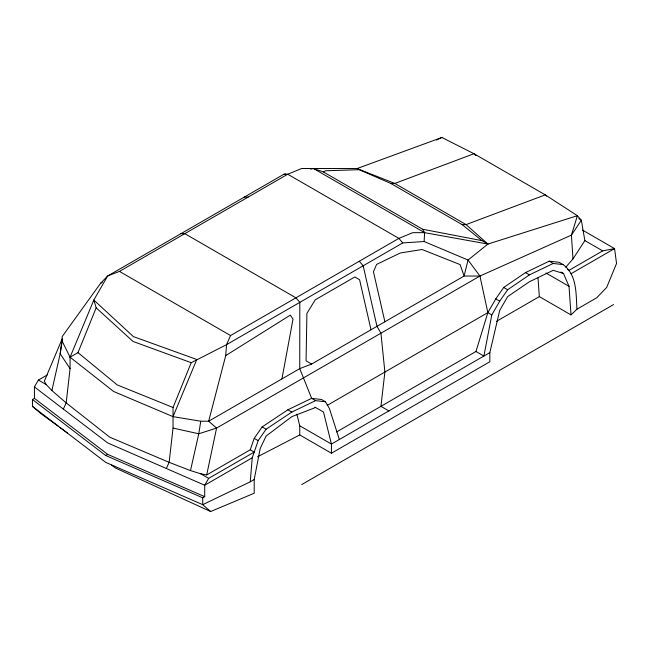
<?xml version="1.0" encoding="UTF-8"?>
<svg xmlns="http://www.w3.org/2000/svg" width="649" height="649" viewBox="0 0 649 649"><rect width="100%" height="100%" fill="white"/><g stroke="black" fill="none" stroke-linecap="round" stroke-linejoin="round"><path stroke-width="0.97" d="M336.644 431.926L475.968 351.482L487.853 312.615L479.927 276.036L468.051 260.03L424.13 241.533L424.616 232.667L422.637 229.243L323.389 171.936L313.483 168.513L301.607 168.513L287.742 174.224L119.448 271.396L107.629 276.003L100.546 283.345L62.15 336.62L62.15 341.196L60.17 353.77L51.888 390.56L66.174 402.891L109.73 437.183L169.129 462.331L190.49 470.582L200.752 473.802L206.69 474.946L250.246 449.798L254.213 438.367L262.131 426.937L287.872 409.787L311.634 398.356L321.531 399.5L325.49 401.78L329.449 408.643L339.354 439.511M206.69 474.946L216.588 428.072L208.67 421.217L225.714 355.603L226.55 344.66L230.573 335.549L398.875 238.386L412.732 232.667L424.616 232.667L487.91 244.065L577.375 215.695L581.334 220.271L584.871 240.601L572.994 258.894L565.733 267.274M47.304 374.919L38.388 380.063L34.429 386.926L34.429 398.356L32.45 399.5L32.45 406.355L105.714 462.372L202.731 504.671L250.246 481.801L252.234 457.796L258.172 440.647L266.09 429.216L291.831 412.074L315.592 400.644L325.49 401.78M285.771 173.924L283.848 174.265L107.629 276.003L93.829 300.041L70.068 357.201L70.068 368.632L66.174 402.891L63.351 409.089L107.693 442.934L204.711 485.233L252.234 457.796M424.13 241.533L402.769 242.921L226.55 344.66L191.212 362.71L173.032 407.499L173.032 428.072L169.129 462.331L166.314 468.537M62.02 339.898L60.17 353.77L70.068 368.632M578.819 218.624L581.334 220.271L571.428 235.125L479.927 276.036L464.092 276.036L311.634 364.057L299.749 368.632L208.67 421.217L200.752 421.217L198.772 433.792L190.49 470.582M281.934 378.919L293.032 319.024L290.273 315.146L225.714 355.603M111.523 465.106L115.611 468.083L210.649 511.526L254.213 493.232L254.213 479.514L260.152 448.654L266.09 436.079L291.831 416.642L315.592 407.499M538.029 277.894L539.327 296.617L571.006 314.903L576.953 309.192C575.923 293.81 577.164 274.754 563.089 264.605L553.191 263.462L529.43 274.892L507.648 289.754L499.73 301.185L491.812 314.903L483.886 356.058L475.968 351.482M257.548 456.799L299.749 434.935L331.428 453.229L489.833 361.777L489.833 352.626L499.73 310.336L507.648 296.617L529.43 281.755L553.191 270.325L563.51 273.505L569.027 286.323L571.006 314.903M70.068 357.201L77.994 352.626L96.166 307.837L93.829 300.041L133.426 336.62L196.793 359.489L173.032 416.642L113.632 391.493L70.068 357.201L62.15 341.196M62.15 338.908L44.327 381.206L46.306 384.638L51.888 390.56M250.246 449.798L254.213 452.085L208.67 478.378L204.711 485.233L204.711 496.663L202.731 497.807L105.714 455.509L32.45 399.5M327.234 405.349L487.853 312.615L495.771 298.897L503.689 287.466L525.471 272.604L549.232 261.174L559.13 262.318L563.089 264.605M310.636 169.154L313.483 168.513L357.104 168.545L394.787 183.44L466.071 224.595L487.91 244.065L468.051 260.03L464.092 276.036L460.133 264.605L422.118 249.516L400.368 252.964L376.615 264.394L373.435 271.704L384.889 321.766M100.546 283.345L102.291 282.307M323.389 171.936L325.368 170.792L359.084 169.689L390.828 183.44L462.112 224.595L481.972 240.633L487.91 244.065M105.714 455.509L107.693 454.365L204.711 496.663M479.927 276.036L216.588 428.072L198.772 433.792L173.032 428.072M576.953 309.192L596.747 297.761L606.653 287.466L616.55 263.462L614.571 248.599L602.694 250.887L569.027 270.325L567.445 269.408M571.006 273.748L614.571 248.599L582.518 230.095M496.558 321.312L539.327 296.617M250.246 481.801L254.213 479.514M489.833 352.626L331.428 444.078L299.749 425.793L296.869 414.151M301.728 484.576L613.54 304.559M436.444 140.046L441.888 137.474L473.989 153.724L545.274 194.87L577.375 215.695L571.428 235.125L572.994 258.894M441.888 137.474L357.104 168.545L359.084 169.689M283.848 174.265L287.742 174.224L398.875 238.386L402.769 242.921M244.251 197.126L248.145 197.085M180.884 233.705L184.787 233.664L295.912 297.826L299.814 302.361L299.749 368.632L311.634 398.356L315.592 400.644M390.828 183.44L394.787 183.44L473.989 153.724L475.968 155.63M462.112 224.595L466.071 224.595L545.274 194.87L546.588 196.144M173.032 416.642L200.752 421.217M422.637 229.243L481.972 240.633M191.212 362.71L133.013 341.439L96.166 307.837M173.032 407.499L117.169 384.881L77.994 352.626M584.871 240.601L602.694 250.887M549.232 261.174L553.191 263.462M560.939 272.028L563.51 273.505M545.914 272.978L569.027 286.323M525.471 272.604L529.43 274.892M313.483 168.513L424.616 232.667M503.689 287.466L507.648 289.754M495.771 298.897L499.73 301.185M487.853 312.615L491.812 314.903M311.634 364.057L306.052 360.836L306.92 313.329L315.227 299.838L354.833 276.969L359.57 279.711L371.033 329.765M388.848 410.931L380.931 406.355L384.889 372.064L380.931 333.197L376.972 326.333L363.172 265.782L359.278 261.247M119.448 271.396L230.573 335.549M314.952 407.126L323.51 412.074L331.428 444.078L331.428 453.229M287.872 409.787L291.831 412.074M262.131 426.937L266.09 429.216M254.213 438.367L258.172 440.647M38.388 380.063L46.306 384.638M200.752 473.802L208.67 478.378M58.361 426.336L40.368 413.218L32.45 406.355M60 427.529L67.358 432.899M34.429 398.356L107.693 454.365M34.429 386.926L63.351 409.089M210.649 511.526L202.731 504.671L202.731 497.807M299.749 425.793L299.749 434.935"/></g></svg>
